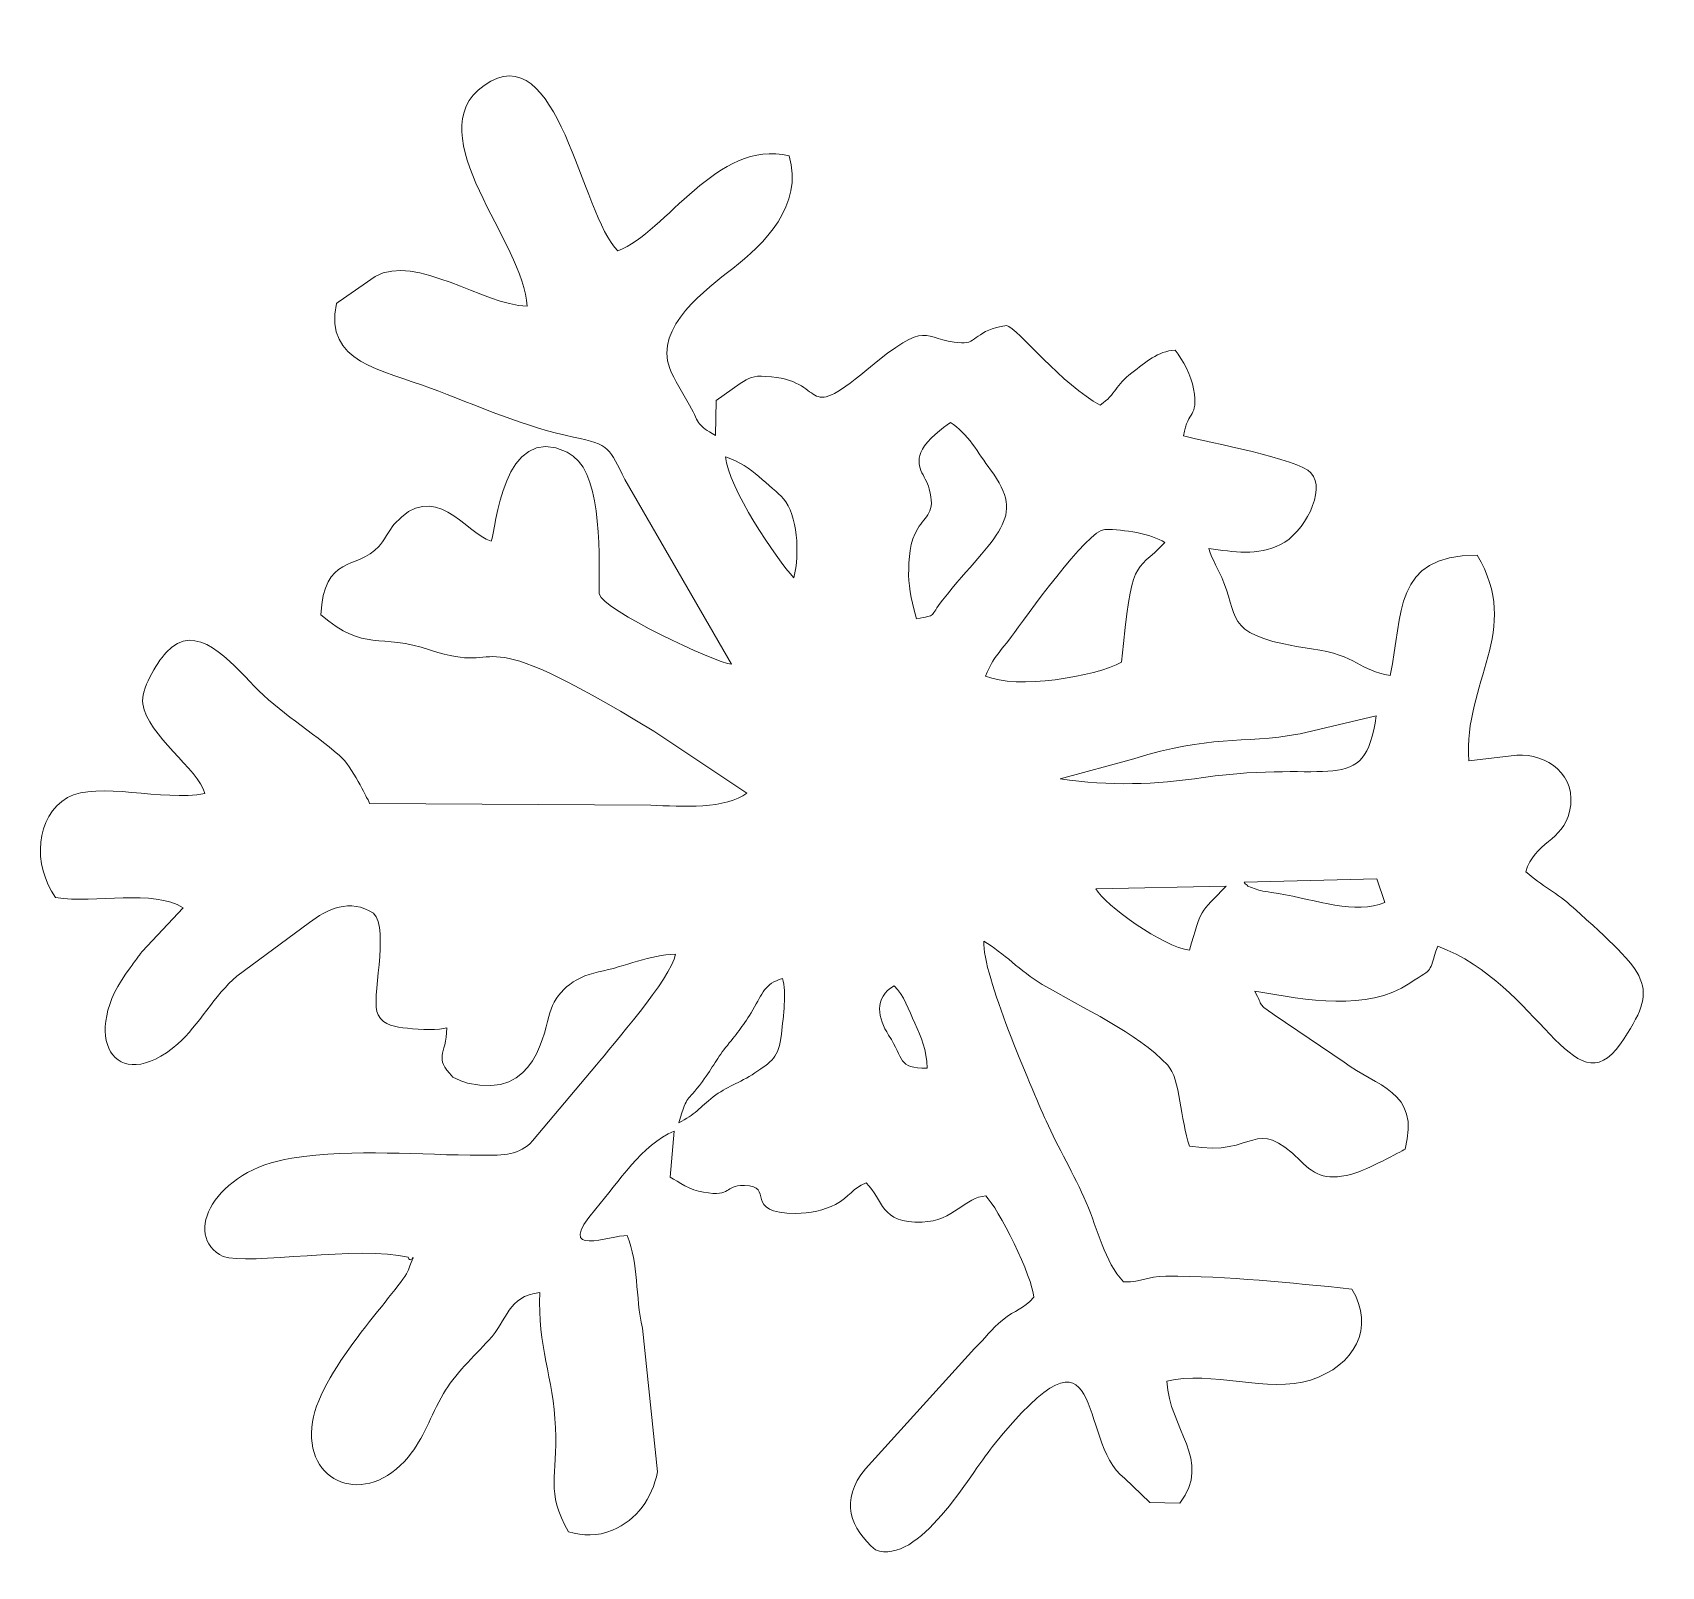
# Model space of a CAD drawing. Header units: millimetres. Extents: x -127 to 127, y -90 to 89.
# Drawn here: x -63.33 to -48.51, y -44.95 to -31 of the extents above; entities that cross this region are included whole.
import ezdxf

# ---------------------------------------------------------------- set-up
doc = ezdxf.new("R2010")
doc.units = ezdxf.units.MM
doc.header["$MEASUREMENT"] = 0
doc.layers.add('Layer 1', color=7, linetype='Continuous')

msp = doc.modelspace()

# ---------------------------------------------------------------- linework, layer by layer
at = {"layer": 'Layer 1', "color": 1, "lineweight": 9}
for points, knots in [([(-58.8311, -33.4869), (-59.2312, -33.4779), (-59.8354, -33.0081), (-60.214, -33.2156), (-60.214, -33.2156), (-60.214, -33.2156), (-60.5404, -33.4447), (-60.5404, -33.4447), (-60.5404, -33.4447), (-60.5459, -33.4485), (-60.5585, -33.4562), (-60.5659, -33.4639), (-60.5659, -33.4639), (-60.6796, -33.9986), (-60.149, -34.0667), (-59.7086, -34.2331), (-59.7086, -34.2331), (-59.3179, -34.3808), (-58.8106, -34.6004), (-58.4075, -34.678), (-58.4075, -34.678), (-58.0731, -34.7423), (-58.0827, -34.7884), (-57.9413, -35.0632), (-57.9413, -35.0632), (-57.9413, -35.0632), (-56.9699, -36.7453), (-56.9699, -36.7453), (-56.9699, -36.7453), (-57.1233, -36.7295), (-58.139, -36.255), (-58.1746, -36.1058), (-58.1746, -36.1058), (-58.1746, -35.6553), (-58.1521, -34.968), (-58.4648, -34.816), (-58.4648, -34.816), (-59.0547, -34.5293), (-59.1147, -35.5297), (-59.158, -35.6248), (-59.158, -35.6248), (-59.3971, -35.5466), (-59.6749, -35.0532), (-60.0421, -35.4739), (-60.0421, -35.4739), (-60.0815, -35.5191), (-60.1386, -35.6281), (-60.1806, -35.6747), (-60.1806, -35.6747), (-60.3767, -35.892), (-60.6822, -35.7424), (-60.7063, -36.2959), (-60.7063, -36.2959), (-60.3052, -36.6402), (-60.1776, -36.4573), (-59.7099, -36.6158), (-59.7099, -36.6158), (-58.9731, -36.8657), (-59.4272, -36.2891), (-57.679, -37.3545), (-57.679, -37.3545), (-57.679, -37.3545), (-56.8322, -37.9175), (-56.8322, -37.9175), (-56.8322, -37.9175), (-57.0143, -38.0634), (-57.4214, -38.0422), (-57.7063, -38.0265), (-57.7063, -38.0265), (-57.7063, -38.0265), (-60.2639, -38.0113), (-60.2639, -38.0113), (-60.2639, -38.0113), (-60.2718, -37.988), (-60.2817, -37.9633), (-60.2844, -37.9697), (-60.2844, -37.9697), (-60.2853, -37.9721), (-60.4202, -37.6749), (-60.5375, -37.5745), (-60.5375, -37.5745), (-60.7834, -37.3642), (-61.0984, -37.1676), (-61.3136, -36.9448), (-61.3136, -36.9448), (-61.5227, -36.7283), (-61.8474, -36.3338), (-62.115, -36.6383), (-62.115, -36.6383), (-62.2071, -36.7431), (-62.3464, -36.9741), (-62.3268, -37.1046), (-62.3268, -37.1046), (-62.2823, -37.3996), (-61.8239, -37.6938), (-61.7611, -37.9224), (-61.7611, -37.9224), (-62.1462, -37.9962), (-62.7381, -37.8062), (-63.0106, -37.9584), (-63.0106, -37.9584), (-63.3092, -38.1252), (-63.3297, -38.5721), (-63.1197, -38.8686), (-63.1197, -38.8686), (-62.756, -38.9246), (-62.2303, -38.7896), (-61.9607, -38.9608), (-61.9607, -38.9608), (-61.9607, -38.9608), (-62.3333, -39.3602), (-62.3333, -39.3602), (-62.3333, -39.3602), (-62.3768, -39.416), (-62.3696, -39.4078), (-62.4061, -39.4573), (-62.4061, -39.4573), (-62.4135, -39.4674), (-62.4341, -39.4974), (-62.4418, -39.5073), (-62.4418, -39.5073), (-62.9165, -40.1196), (-62.5857, -40.7002), (-62.0069, -40.1981), (-62.0069, -40.1981), (-61.8236, -40.039), (-61.6698, -39.7472), (-61.4705, -39.5848), (-61.4705, -39.5848), (-61.4705, -39.5848), (-60.8097, -39.0954), (-60.8097, -39.0954), (-60.8097, -39.0954), (-60.6606, -38.9758), (-60.4355, -38.8703), (-60.2279, -39.0112), (-60.2279, -39.0112), (-60.0769, -39.157), (-60.2591, -39.8043), (-60.1863, -39.9365), (-60.1863, -39.9365), (-60.1331, -40.033), (-60.0302, -40.0447), (-59.9191, -40.0568), (-59.9191, -40.0568), (-59.8005, -40.0698), (-59.6272, -40.0786), (-59.5608, -40.0528), (-59.5608, -40.0528), (-59.5671, -40.316), (-59.6849, -40.3096), (-59.5061, -40.5009), (-59.5061, -40.5009), (-59.5061, -40.5009), (-59.4401, -40.5322), (-59.4401, -40.5322), (-59.4401, -40.5322), (-59.4318, -40.535), (-59.4165, -40.5421), (-59.4062, -40.5452), (-59.4062, -40.5452), (-59.396, -40.5483), (-59.3831, -40.5527), (-59.3716, -40.5556), (-59.3716, -40.5556), (-58.7433, -40.7134), (-58.673, -40.0682), (-58.625, -39.9172), (-58.625, -39.9172), (-58.5672, -39.736), (-58.4195, -39.5933), (-58.1805, -39.5449), (-58.1805, -39.5449), (-57.9384, -39.4959), (-57.7093, -39.3877), (-57.4815, -39.3835), (-57.4815, -39.3835), (-57.5151, -39.6038), (-58.0674, -40.2182), (-58.1978, -40.3907), (-58.1978, -40.3907), (-58.1978, -40.3907), (-58.7816, -41.083), (-58.7816, -41.083), (-58.7816, -41.083), (-58.8991, -41.2137), (-59.0437, -41.2127), (-59.24, -41.2127), (-59.24, -41.2127), (-59.8214, -41.2127), (-60.3821, -41.1509), (-60.9716, -41.2397), (-60.9716, -41.2397), (-61.6775, -41.3461), (-61.9784, -41.9489), (-61.5956, -42.1329), (-61.5956, -42.1329), (-61.363, -42.2187), (-60.3538, -42.0287), (-59.9123, -42.1414), (-59.9123, -42.1414), (-59.8826, -42.2242), (-59.8285, -42.0305), (-59.9099, -42.2555), (-59.9099, -42.2555), (-59.9675, -42.4147), (-60.7072, -43.1512), (-60.7838, -43.639), (-60.7838, -43.639), (-60.8725, -44.2038), (-60.2938, -44.4232), (-59.9102, -43.957), (-59.9102, -43.957), (-59.7703, -43.787), (-59.7114, -43.5906), (-59.5916, -43.3816), (-59.5916, -43.3816), (-59.4962, -43.2152), (-59.3108, -43.0355), (-59.1805, -42.8976), (-59.1805, -42.8976), (-59.0019, -42.7084), (-59.013, -42.4985), (-58.7145, -42.4615), (-58.7145, -42.4615), (-58.7383, -42.9531), (-58.5923, -43.2267), (-58.5715, -43.693), (-58.5715, -43.693), (-58.5516, -44.1404), (-58.6679, -44.2663), (-58.4528, -44.6406), (-58.4528, -44.6406), (-58.321, -44.6756), (-58.1911, -44.6841), (-58.0549, -44.6244), (-58.0549, -44.6244), (-57.8301, -44.5257), (-57.6958, -44.3417), (-57.6439, -44.0944), (-57.6439, -44.0944), (-57.6439, -44.0944), (-57.7818, -42.7875), (-57.7818, -42.7875), (-57.7818, -42.7875), (-57.8463, -42.4957), (-57.8154, -42.1997), (-57.9198, -41.944), (-57.9198, -41.944), (-58.0635, -41.9363), (-58.6029, -42.1618), (-58.2063, -41.7001), (-58.2063, -41.7001), (-57.9948, -41.4539), (-57.7873, -41.1181), (-57.4918, -40.9936), (-57.4918, -40.9936), (-57.4918, -40.9936), (-57.5287, -41.4113), (-57.5287, -41.4113), (-57.5287, -41.4113), (-57.4505, -41.4583), (-57.3509, -41.53), (-57.226, -41.5497), (-57.226, -41.5497), (-56.9532, -41.5928), (-57.0519, -41.4878), (-56.8542, -41.4878), (-56.8542, -41.4878), (-56.5687, -41.4878), (-56.8788, -41.7418), (-56.3856, -41.7418), (-56.3856, -41.7418), (-56.2603, -41.7418), (-56.1244, -41.7128), (-56.0255, -41.6616), (-56.0255, -41.6616), (-55.8883, -41.5907), (-55.8762, -41.5108), (-55.7466, -41.4652), (-55.7466, -41.4652), (-55.5846, -41.6181), (-55.6212, -41.8365), (-55.2367, -41.8215), (-55.2367, -41.8215), (-54.9518, -41.8104), (-54.8384, -41.5916), (-54.6578, -41.5833), (-54.6578, -41.5833), (-54.5451, -41.6849), (-54.231, -42.3255), (-54.2203, -42.5049), (-54.2203, -42.5049), (-54.3226, -42.6212), (-54.3805, -42.6106), (-54.5067, -42.7144), (-54.5067, -42.7144), (-54.6029, -42.7934), (-54.6665, -42.8798), (-54.7608, -42.9717), (-54.7608, -42.9717), (-54.7608, -42.9717), (-55.7528, -44.0671), (-55.7528, -44.0671), (-55.7528, -44.0671), (-55.9916, -44.3545), (-55.8869, -44.6129), (-55.6613, -44.8028), (-55.6613, -44.8028), (-55.2676, -44.9541), (-54.8049, -44.1223), (-54.5951, -43.8618), (-54.5951, -43.8618), (-53.536, -42.5463), (-53.8387, -43.8155), (-53.3962, -44.1508), (-53.3962, -44.1508), (-53.3962, -44.1508), (-53.1641, -44.3718), (-53.1641, -44.3718), (-53.1641, -44.3718), (-53.1641, -44.3718), (-52.8921, -44.3782), (-52.8921, -44.3782), (-52.8921, -44.3782), (-52.5922, -43.9893), (-52.9922, -43.7003), (-53.0093, -43.2698), (-53.0093, -43.2698), (-52.616, -43.1657), (-52.0831, -43.3813), (-51.7034, -43.2586), (-51.7034, -43.2586), (-51.301, -43.1285), (-51.1144, -42.782), (-51.3268, -42.43), (-51.3268, -42.43), (-51.8989, -42.3726), (-52.4417, -42.3134), (-53.0198, -42.3134), (-53.0198, -42.3134), (-53.2016, -42.3134), (-53.2183, -42.3686), (-53.4034, -42.3653), (-53.4034, -42.3653), (-53.5788, -42.1808), (-53.6385, -41.8874), (-53.7428, -41.6438), (-53.7428, -41.6438), (-53.8538, -41.3847), (-54.0027, -41.1431), (-54.1088, -40.9008), (-54.1088, -40.9008), (-54.2505, -40.5771), (-54.6904, -39.5731), (-54.6753, -39.2657), (-54.6753, -39.2657), (-54.493, -39.371), (-54.348, -39.5368), (-54.1431, -39.6578), (-54.1431, -39.6578), (-53.7789, -39.8728), (-53.2808, -40.0974), (-53.0028, -40.3925), (-53.0028, -40.3925), (-52.8835, -40.5191), (-52.8897, -40.8916), (-52.8029, -41.1299), (-52.8029, -41.1299), (-52.1763, -41.2339), (-52.2338, -40.8314), (-51.7907, -41.2672), (-51.7907, -41.2672), (-51.6585, -41.3971), (-51.5484, -41.4527), (-51.2894, -41.3737), (-51.2894, -41.3737), (-51.2077, -41.3488), (-50.8803, -41.1816), (-50.8432, -41.1569), (-50.8432, -41.1569), (-50.6989, -40.6219), (-51.1116, -40.5896), (-51.3983, -40.3659), (-51.3983, -40.3659), (-51.3983, -40.3659), (-52.0324, -39.9343), (-52.0324, -39.9343), (-52.0324, -39.9343), (-52.1896, -39.8285), (-52.1306, -39.8671), (-52.2103, -39.7209), (-52.2103, -39.7209), (-51.7278, -39.7996), (-51.1974, -39.9081), (-50.8007, -39.6477), (-50.8007, -39.6477), (-50.5605, -39.49), (-50.6459, -39.5794), (-50.5447, -39.3106), (-50.5447, -39.3106), (-49.6162, -39.6561), (-49.3075, -40.807), (-48.8841, -40.1982), (-48.8841, -40.1982), (-48.5107, -39.6613), (-48.6317, -39.5777), (-49.3128, -38.9597), (-49.3128, -38.9597), (-49.4558, -38.83), (-49.6033, -38.7584), (-49.7448, -38.6333), (-49.7448, -38.6333), (-49.6691, -38.3658), (-49.4048, -38.3527), (-49.3455, -38.0841), (-49.3455, -38.0841), (-49.2722, -37.7519), (-49.5542, -37.5561), (-49.8247, -37.5719), (-49.8247, -37.5719), (-49.8247, -37.5719), (-50.2628, -37.6231), (-50.2628, -37.6231), (-50.2628, -37.6231), (-50.3152, -36.9066), (-49.7712, -36.4408), (-50.1882, -35.7518), (-50.1882, -35.7518), (-50.96, -35.7609), (-50.8597, -36.2832), (-50.9772, -36.8482), (-50.9772, -36.8482), (-51.2602, -36.8045), (-51.2723, -36.6648), (-51.6936, -36.6041), (-51.6936, -36.6041), (-52.4751, -36.4914), (-52.3572, -36.3522), (-52.4914, -36.004), (-52.4914, -36.004), (-52.5432, -35.8694), (-52.5949, -35.8062), (-52.6284, -35.692), (-52.6284, -35.692), (-52.3987, -35.7229), (-52.1863, -35.7602), (-51.9769, -35.657), (-51.9769, -35.657), (-51.7655, -35.5529), (-51.5541, -35.1639), (-51.6997, -35.0028), (-51.6997, -35.0028), (-51.8104, -34.8804), (-52.6312, -34.7246), (-52.8587, -34.6677), (-52.8587, -34.6677), (-52.8176, -34.4174), (-52.7229, -34.5181), (-52.7664, -34.238), (-52.7664, -34.238), (-52.7841, -34.1242), (-52.8667, -33.9738), (-52.9347, -33.8873), (-52.9347, -33.8873), (-53.0956, -33.896), (-53.1993, -33.9976), (-53.3282, -34.0932), (-53.3282, -34.0932), (-53.4798, -34.2057), (-53.47, -34.2862), (-53.6164, -34.3865), (-53.6164, -34.3865), (-53.9529, -34.2157), (-54.3715, -33.6834), (-54.4684, -33.6627), (-54.4684, -33.6627), (-54.7486, -33.7009), (-54.7383, -33.8315), (-54.8793, -33.8215), (-54.8793, -33.8215), (-55.2555, -33.7948), (-55.1567, -33.5823), (-55.7403, -34.0669), (-55.7403, -34.0669), (-56.351, -34.5741), (-56.0849, -34.1534), (-56.6582, -34.1255), (-56.6582, -34.1255), (-56.7776, -34.1196), (-56.8083, -34.135), (-56.8917, -34.1919), (-56.8917, -34.1919), (-56.8917, -34.1919), (-57.1098, -34.3456), (-57.1098, -34.3456), (-57.1098, -34.3456), (-57.1098, -34.3456), (-57.1173, -34.6635), (-57.1173, -34.6635), (-57.1173, -34.6635), (-57.2845, -34.5663), (-57.2541, -34.5722), (-57.3528, -34.3881), (-57.3528, -34.3881), (-57.415, -34.272), (-57.4912, -34.1601), (-57.5326, -34.0529), (-57.5326, -34.0529), (-57.6778, -33.6779), (-57.1961, -33.3285), (-56.9591, -33.1447), (-56.9591, -33.1447), (-56.681, -32.9289), (-56.3108, -32.5652), (-56.4468, -32.119), (-56.4468, -32.119), (-57.1067, -31.9633), (-57.5634, -32.8162), (-58.0045, -32.9841), (-58.0045, -32.9841), (-58.3394, -32.6594), (-58.5469, -30.9976), (-59.2224, -31.4788), (-59.2224, -31.4788), (-59.8422, -31.9202), (-58.8468, -32.9236), (-58.8311, -33.4869)], [0, 0, 0, 0, 0.0075188, 0.0075188, 0.0075188, 0.0075188, 0.0150376, 0.0150376, 0.0150376, 0.0150376, 0.0225564, 0.0225564, 0.0225564, 0.0225564, 0.0300752, 0.0300752, 0.0300752, 0.0300752, 0.037594, 0.037594, 0.037594, 0.037594, 0.0451128, 0.0451128, 0.0451128, 0.0451128, 0.0526316, 0.0526316, 0.0526316, 0.0526316, 0.0601504, 0.0601504, 0.0601504, 0.0601504, 0.0676692, 0.0676692, 0.0676692, 0.0676692, 0.075188, 0.075188, 0.075188, 0.075188, 0.0827068, 0.0827068, 0.0827068, 0.0827068, 0.0902256, 0.0902256, 0.0902256, 0.0902256, 0.0977444, 0.0977444, 0.0977444, 0.0977444, 0.1052632, 0.1052632, 0.1052632, 0.1052632, 0.112782, 0.112782, 0.112782, 0.112782, 0.1203008, 0.1203008, 0.1203008, 0.1203008, 0.1278195, 0.1278195, 0.1278195, 0.1278195, 0.1353383, 0.1353383, 0.1353383, 0.1353383, 0.1428571, 0.1428571, 0.1428571, 0.1428571, 0.1503759, 0.1503759, 0.1503759, 0.1503759, 0.1578947, 0.1578947, 0.1578947, 0.1578947, 0.1654135, 0.1654135, 0.1654135, 0.1654135, 0.1729323, 0.1729323, 0.1729323, 0.1729323, 0.1804511, 0.1804511, 0.1804511, 0.1804511, 0.1879699, 0.1879699, 0.1879699, 0.1879699, 0.1954887, 0.1954887, 0.1954887, 0.1954887, 0.2030075, 0.2030075, 0.2030075, 0.2030075, 0.2105263, 0.2105263, 0.2105263, 0.2105263, 0.2180451, 0.2180451, 0.2180451, 0.2180451, 0.2255639, 0.2255639, 0.2255639, 0.2255639, 0.2330827, 0.2330827, 0.2330827, 0.2330827, 0.2406015, 0.2406015, 0.2406015, 0.2406015, 0.2481203, 0.2481203, 0.2481203, 0.2481203, 0.2556391, 0.2556391, 0.2556391, 0.2556391, 0.2631579, 0.2631579, 0.2631579, 0.2631579, 0.2706767, 0.2706767, 0.2706767, 0.2706767, 0.2781955, 0.2781955, 0.2781955, 0.2781955, 0.2857143, 0.2857143, 0.2857143, 0.2857143, 0.2932331, 0.2932331, 0.2932331, 0.2932331, 0.3007519, 0.3007519, 0.3007519, 0.3007519, 0.3082707, 0.3082707, 0.3082707, 0.3082707, 0.3157895, 0.3157895, 0.3157895, 0.3157895, 0.3233083, 0.3233083, 0.3233083, 0.3233083, 0.3308271, 0.3308271, 0.3308271, 0.3308271, 0.3383459, 0.3383459, 0.3383459, 0.3383459, 0.3458647, 0.3458647, 0.3458647, 0.3458647, 0.3533835, 0.3533835, 0.3533835, 0.3533835, 0.3609023, 0.3609023, 0.3609023, 0.3609023, 0.3684211, 0.3684211, 0.3684211, 0.3684211, 0.3759398, 0.3759398, 0.3759398, 0.3759398, 0.3834586, 0.3834586, 0.3834586, 0.3834586, 0.3909774, 0.3909774, 0.3909774, 0.3909774, 0.3984962, 0.3984962, 0.3984962, 0.3984962, 0.406015, 0.406015, 0.406015, 0.406015, 0.4135338, 0.4135338, 0.4135338, 0.4135338, 0.4210526, 0.4210526, 0.4210526, 0.4210526, 0.4285714, 0.4285714, 0.4285714, 0.4285714, 0.4360902, 0.4360902, 0.4360902, 0.4360902, 0.443609, 0.443609, 0.443609, 0.443609, 0.4511278, 0.4511278, 0.4511278, 0.4511278, 0.4586466, 0.4586466, 0.4586466, 0.4586466, 0.4661654, 0.4661654, 0.4661654, 0.4661654, 0.4736842, 0.4736842, 0.4736842, 0.4736842, 0.481203, 0.481203, 0.481203, 0.481203, 0.4887218, 0.4887218, 0.4887218, 0.4887218, 0.4962406, 0.4962406, 0.4962406, 0.4962406, 0.5037594, 0.5037594, 0.5037594, 0.5037594, 0.5112782, 0.5112782, 0.5112782, 0.5112782, 0.518797, 0.518797, 0.518797, 0.518797, 0.5263158, 0.5263158, 0.5263158, 0.5263158, 0.5338346, 0.5338346, 0.5338346, 0.5338346, 0.5413534, 0.5413534, 0.5413534, 0.5413534, 0.5488722, 0.5488722, 0.5488722, 0.5488722, 0.556391, 0.556391, 0.556391, 0.556391, 0.5639098, 0.5639098, 0.5639098, 0.5639098, 0.5714286, 0.5714286, 0.5714286, 0.5714286, 0.5789474, 0.5789474, 0.5789474, 0.5789474, 0.5864662, 0.5864662, 0.5864662, 0.5864662, 0.593985, 0.593985, 0.593985, 0.593985, 0.6015038, 0.6015038, 0.6015038, 0.6015038, 0.6090226, 0.6090226, 0.6090226, 0.6090226, 0.6165414, 0.6165414, 0.6165414, 0.6165414, 0.6240602, 0.6240602, 0.6240602, 0.6240602, 0.6315789, 0.6315789, 0.6315789, 0.6315789, 0.6390977, 0.6390977, 0.6390977, 0.6390977, 0.6466165, 0.6466165, 0.6466165, 0.6466165, 0.6541353, 0.6541353, 0.6541353, 0.6541353, 0.6616541, 0.6616541, 0.6616541, 0.6616541, 0.6691729, 0.6691729, 0.6691729, 0.6691729, 0.6766917, 0.6766917, 0.6766917, 0.6766917, 0.6842105, 0.6842105, 0.6842105, 0.6842105, 0.6917293, 0.6917293, 0.6917293, 0.6917293, 0.6992481, 0.6992481, 0.6992481, 0.6992481, 0.7067669, 0.7067669, 0.7067669, 0.7067669, 0.7142857, 0.7142857, 0.7142857, 0.7142857, 0.7218045, 0.7218045, 0.7218045, 0.7218045, 0.7293233, 0.7293233, 0.7293233, 0.7293233, 0.7368421, 0.7368421, 0.7368421, 0.7368421, 0.7443609, 0.7443609, 0.7443609, 0.7443609, 0.7518797, 0.7518797, 0.7518797, 0.7518797, 0.7593985, 0.7593985, 0.7593985, 0.7593985, 0.7669173, 0.7669173, 0.7669173, 0.7669173, 0.7744361, 0.7744361, 0.7744361, 0.7744361, 0.7819549, 0.7819549, 0.7819549, 0.7819549, 0.7894737, 0.7894737, 0.7894737, 0.7894737, 0.7969925, 0.7969925, 0.7969925, 0.7969925, 0.8045113, 0.8045113, 0.8045113, 0.8045113, 0.8120301, 0.8120301, 0.8120301, 0.8120301, 0.8195489, 0.8195489, 0.8195489, 0.8195489, 0.8270677, 0.8270677, 0.8270677, 0.8270677, 0.8345865, 0.8345865, 0.8345865, 0.8345865, 0.8421053, 0.8421053, 0.8421053, 0.8421053, 0.8496241, 0.8496241, 0.8496241, 0.8496241, 0.8571429, 0.8571429, 0.8571429, 0.8571429, 0.8646617, 0.8646617, 0.8646617, 0.8646617, 0.8721805, 0.8721805, 0.8721805, 0.8721805, 0.8796992, 0.8796992, 0.8796992, 0.8796992, 0.887218, 0.887218, 0.887218, 0.887218, 0.8947368, 0.8947368, 0.8947368, 0.8947368, 0.9022556, 0.9022556, 0.9022556, 0.9022556, 0.9097744, 0.9097744, 0.9097744, 0.9097744, 0.9172932, 0.9172932, 0.9172932, 0.9172932, 0.924812, 0.924812, 0.924812, 0.924812, 0.9323308, 0.9323308, 0.9323308, 0.9323308, 0.9398496, 0.9398496, 0.9398496, 0.9398496, 0.9473684, 0.9473684, 0.9473684, 0.9473684, 0.9548872, 0.9548872, 0.9548872, 0.9548872, 0.962406, 0.962406, 0.962406, 0.962406, 0.9699248, 0.9699248, 0.9699248, 0.9699248, 0.9774436, 0.9774436, 0.9774436, 0.9774436, 0.9849624, 0.9849624, 0.9849624, 0.9849624, 1, 1, 1, 1]), ([(-55.2344, -34.788), (-55.1943, -34.711), (-55.0476, -34.5901), (-54.9797, -34.5456), (-54.9797, -34.5456), (-54.8209, -34.6421), (-54.7249, -34.8277), (-54.6149, -34.9753), (-54.6149, -34.9753), (-54.2794, -35.4253), (-54.562, -35.5505), (-55.0516, -36.1622), (-55.0516, -36.1622), (-55.1745, -36.3157), (-55.0945, -36.2974), (-55.2874, -36.3305), (-55.2874, -36.3305), (-55.3206, -36.2212), (-55.3595, -36.0572), (-55.3595, -35.9354), (-55.3595, -35.9354), (-55.3595, -35.7832), (-55.3501, -35.6291), (-55.2767, -35.5103), (-55.2767, -35.5103), (-55.205, -35.3942), (-55.1119, -35.3672), (-55.1717, -35.1483), (-55.1717, -35.1483), (-55.2057, -35.0236), (-55.3183, -34.9493), (-55.2344, -34.788)], [0, 0, 0, 0, 0.1111111, 0.1111111, 0.1111111, 0.1111111, 0.2222222, 0.2222222, 0.2222222, 0.2222222, 0.3333333, 0.3333333, 0.3333333, 0.3333333, 0.4444444, 0.4444444, 0.4444444, 0.4444444, 0.5555556, 0.5555556, 0.5555556, 0.5555556, 0.6666667, 0.6666667, 0.6666667, 0.6666667, 0.7777778, 0.7777778, 0.7777778, 0.7777778, 1, 1, 1, 1]), ([(-55.3595, -35.9354), (-55.3595, -36.0572), (-55.3206, -36.2212), (-55.2874, -36.3305), (-55.2874, -36.3305), (-55.0945, -36.2974), (-55.1745, -36.3157), (-55.0516, -36.1622), (-55.0516, -36.1622), (-54.562, -35.5505), (-54.2794, -35.4253), (-54.6149, -34.9753), (-54.6149, -34.9753), (-54.7249, -34.8277), (-54.8209, -34.6421), (-54.9797, -34.5456), (-54.9797, -34.5456), (-55.0476, -34.5901), (-55.1943, -34.711), (-55.2344, -34.788), (-55.2344, -34.788), (-55.3183, -34.9493), (-55.2057, -35.0236), (-55.1717, -35.1483), (-55.1717, -35.1483), (-55.1119, -35.3672), (-55.205, -35.3942), (-55.2767, -35.5103), (-55.2767, -35.5103), (-55.3501, -35.6291), (-55.3595, -35.7832), (-55.3595, -35.9354)], [0, 0, 0, 0, 0.1111111, 0.1111111, 0.1111111, 0.1111111, 0.2222222, 0.2222222, 0.2222222, 0.2222222, 0.3333333, 0.3333333, 0.3333333, 0.3333333, 0.4444444, 0.4444444, 0.4444444, 0.4444444, 0.5555556, 0.5555556, 0.5555556, 0.5555556, 0.6666667, 0.6666667, 0.6666667, 0.6666667, 0.7777778, 0.7777778, 0.7777778, 0.7777778, 1, 1, 1, 1]), ([(-56.4986, -35.2387), (-56.3709, -35.3868), (-56.3475, -35.7337), (-56.4039, -35.958), (-56.4039, -35.958), (-56.5628, -35.7894), (-57.0059, -35.1287), (-57.0248, -34.8591), (-57.0248, -34.8591), (-56.8951, -34.905), (-56.8052, -34.9626), (-56.7229, -35.0367), (-56.7229, -35.0367), (-56.641, -35.1103), (-56.5459, -35.1838), (-56.4986, -35.2387)], [0, 0, 0, 0, 0.2, 0.2, 0.2, 0.2, 0.4, 0.4, 0.4, 0.4, 0.6, 0.6, 0.6, 0.6, 1, 1, 1, 1]), ([(-56.4039, -35.958), (-56.3475, -35.7337), (-56.3709, -35.3868), (-56.4986, -35.2387), (-56.4986, -35.2387), (-56.5459, -35.1838), (-56.641, -35.1103), (-56.7229, -35.0367), (-56.7229, -35.0367), (-56.8052, -34.9626), (-56.8951, -34.905), (-57.0248, -34.8591), (-57.0248, -34.8591), (-57.0059, -35.1287), (-56.5628, -35.7894), (-56.4039, -35.958)], [0, 0, 0, 0, 0.2, 0.2, 0.2, 0.2, 0.4, 0.4, 0.4, 0.4, 0.6, 0.6, 0.6, 0.6, 1, 1, 1, 1]), ([(-54.6605, -36.8522), (-54.57, -36.6529), (-54.5642, -36.6816), (-54.4234, -36.4923), (-54.4234, -36.4923), (-54.3048, -36.3329), (-53.7299, -35.5187), (-53.5738, -35.5187), (-53.5738, -35.5187), (-53.3996, -35.5187), (-53.1541, -35.5572), (-53.0286, -35.6371), (-53.0286, -35.6371), (-53.3151, -35.939), (-53.3235, -35.7442), (-53.4217, -36.7272), (-53.4217, -36.7272), (-53.666, -36.8583), (-54.379, -36.9786), (-54.6605, -36.8522)], [0, 0, 0, 0, 0.1666667, 0.1666667, 0.1666667, 0.1666667, 0.3333333, 0.3333333, 0.3333333, 0.3333333, 0.5, 0.5, 0.5, 0.5, 0.6666667, 0.6666667, 0.6666667, 0.6666667, 1, 1, 1, 1]), ([(-54.6605, -36.8522), (-54.379, -36.9786), (-53.666, -36.8583), (-53.4217, -36.7272), (-53.4217, -36.7272), (-53.3235, -35.7442), (-53.3151, -35.939), (-53.0286, -35.6371), (-53.0286, -35.6371), (-53.1541, -35.5572), (-53.3996, -35.5187), (-53.5738, -35.5187), (-53.5738, -35.5187), (-53.7299, -35.5187), (-54.3048, -36.3329), (-54.4234, -36.4923), (-54.4234, -36.4923), (-54.5642, -36.6816), (-54.57, -36.6529), (-54.6605, -36.8522)], [0, 0, 0, 0, 0.1666667, 0.1666667, 0.1666667, 0.1666667, 0.3333333, 0.3333333, 0.3333333, 0.3333333, 0.5, 0.5, 0.5, 0.5, 0.6666667, 0.6666667, 0.6666667, 0.6666667, 1, 1, 1, 1]), ([(-53.3095, -37.6048), (-52.6139, -37.3848), (-52.3462, -37.4743), (-51.7961, -37.3792), (-51.7961, -37.3792), (-51.7961, -37.3792), (-51.1048, -37.2142), (-51.1048, -37.2142), (-51.1048, -37.2142), (-51.2143, -37.97), (-51.5228, -37.6057), (-52.6762, -37.7762), (-52.6762, -37.7762), (-53.1198, -37.8417), (-53.524, -37.8543), (-53.9809, -37.789), (-53.9809, -37.789), (-53.9809, -37.789), (-53.3095, -37.6048), (-53.3095, -37.6048)], [0, 0, 0, 0, 0.1666667, 0.1666667, 0.1666667, 0.1666667, 0.3333333, 0.3333333, 0.3333333, 0.3333333, 0.5, 0.5, 0.5, 0.5, 0.6666667, 0.6666667, 0.6666667, 0.6666667, 1, 1, 1, 1]), ([(-53.9809, -37.789), (-53.524, -37.8543), (-53.1198, -37.8417), (-52.6762, -37.7762), (-52.6762, -37.7762), (-51.5228, -37.6057), (-51.2143, -37.97), (-51.1048, -37.2142), (-51.1048, -37.2142), (-51.1048, -37.2142), (-51.7961, -37.3792), (-51.7961, -37.3792), (-51.7961, -37.3792), (-52.3462, -37.4743), (-52.6139, -37.3848), (-53.3095, -37.6048), (-53.3095, -37.6048), (-53.3095, -37.6048), (-53.9809, -37.789), (-53.9809, -37.789)], [0, 0, 0, 0, 0.1666667, 0.1666667, 0.1666667, 0.1666667, 0.3333333, 0.3333333, 0.3333333, 0.3333333, 0.5, 0.5, 0.5, 0.5, 0.6666667, 0.6666667, 0.6666667, 0.6666667, 1, 1, 1, 1]), ([(-52.4706, -38.7645), (-52.7153, -39.0159), (-52.6977, -38.9659), (-52.8029, -39.3482), (-52.8029, -39.3482), (-53.0412, -39.3193), (-53.5778, -38.9342), (-53.6553, -38.79), (-53.6553, -38.79), (-53.6553, -38.79), (-52.4706, -38.7645), (-52.4706, -38.7645)], [0, 0, 0, 0, 0.25, 0.25, 0.25, 0.25, 0.5, 0.5, 0.5, 0.5, 1, 1, 1, 1]), ([(-53.6553, -38.79), (-53.5778, -38.9342), (-53.0412, -39.3193), (-52.8029, -39.3482), (-52.8029, -39.3482), (-52.6977, -38.9659), (-52.7153, -39.0159), (-52.4706, -38.7645), (-52.4706, -38.7645), (-52.4706, -38.7645), (-53.6553, -38.79), (-53.6553, -38.79)], [0, 0, 0, 0, 0.25, 0.25, 0.25, 0.25, 0.5, 0.5, 0.5, 0.5, 1, 1, 1, 1]), ([(-52.274, -38.7638), (-52.2798, -38.7497), (-52.2952, -38.7528), (-52.3058, -38.7291), (-52.3058, -38.7291), (-52.3058, -38.7291), (-51.0997, -38.6962), (-51.0997, -38.6962), (-51.0997, -38.6962), (-51.0997, -38.6962), (-51.0264, -38.9132), (-51.0264, -38.9132), (-51.0264, -38.9132), (-51.2937, -39.0261), (-51.6469, -38.8898), (-51.9955, -38.8309), (-51.9955, -38.8309), (-52.0411, -38.8232), (-52.1357, -38.8114), (-52.1743, -38.8016), (-52.1743, -38.8016), (-52.1743, -38.8016), (-52.274, -38.7638), (-52.274, -38.7638)], [0, 0, 0, 0, 0.1428571, 0.1428571, 0.1428571, 0.1428571, 0.2857143, 0.2857143, 0.2857143, 0.2857143, 0.4285714, 0.4285714, 0.4285714, 0.4285714, 0.5714286, 0.5714286, 0.5714286, 0.5714286, 0.7142857, 0.7142857, 0.7142857, 0.7142857, 1, 1, 1, 1]), ([(-52.3058, -38.7291), (-52.2952, -38.7528), (-52.2798, -38.7497), (-52.274, -38.7638), (-52.274, -38.7638), (-52.274, -38.7638), (-52.1743, -38.8016), (-52.1743, -38.8016), (-52.1743, -38.8016), (-52.1357, -38.8114), (-52.0411, -38.8232), (-51.9955, -38.8309), (-51.9955, -38.8309), (-51.6469, -38.8898), (-51.2937, -39.0261), (-51.0264, -38.9132), (-51.0264, -38.9132), (-51.0264, -38.9132), (-51.0997, -38.6962), (-51.0997, -38.6962), (-51.0997, -38.6962), (-51.0997, -38.6962), (-52.3058, -38.7291), (-52.3058, -38.7291)], [0, 0, 0, 0, 0.1428571, 0.1428571, 0.1428571, 0.1428571, 0.2857143, 0.2857143, 0.2857143, 0.2857143, 0.4285714, 0.4285714, 0.4285714, 0.4285714, 0.5714286, 0.5714286, 0.5714286, 0.5714286, 0.7142857, 0.7142857, 0.7142857, 0.7142857, 1, 1, 1, 1]), ([(-57.4498, -40.9164), (-57.3615, -40.6314), (-57.3913, -40.7547), (-57.2355, -40.541), (-57.2355, -40.541), (-57.1398, -40.4096), (-57.0989, -40.3244), (-57.0085, -40.2129), (-57.0085, -40.2129), (-56.9117, -40.0935), (-56.8631, -40.0338), (-56.7768, -39.8894), (-56.7768, -39.8894), (-56.6863, -39.738), (-56.672, -39.6539), (-56.5076, -39.6041), (-56.5076, -39.6041), (-56.4684, -39.737), (-56.498, -39.9371), (-56.5168, -40.1111), (-56.5168, -40.1111), (-56.5402, -40.3266), (-56.6067, -40.3614), (-56.7578, -40.4629), (-56.7578, -40.4629), (-56.9014, -40.5593), (-57.0161, -40.5869), (-57.1364, -40.6816), (-57.1364, -40.6816), (-57.2575, -40.777), (-57.3067, -40.846), (-57.4498, -40.9164)], [0, 0, 0, 0, 0.1111111, 0.1111111, 0.1111111, 0.1111111, 0.2222222, 0.2222222, 0.2222222, 0.2222222, 0.3333333, 0.3333333, 0.3333333, 0.3333333, 0.4444444, 0.4444444, 0.4444444, 0.4444444, 0.5555556, 0.5555556, 0.5555556, 0.5555556, 0.6666667, 0.6666667, 0.6666667, 0.6666667, 0.7777778, 0.7777778, 0.7777778, 0.7777778, 1, 1, 1, 1]), ([(-57.4498, -40.9164), (-57.3067, -40.846), (-57.2575, -40.777), (-57.1364, -40.6816), (-57.1364, -40.6816), (-57.0161, -40.5869), (-56.9014, -40.5593), (-56.7578, -40.4629), (-56.7578, -40.4629), (-56.6067, -40.3614), (-56.5402, -40.3266), (-56.5168, -40.1111), (-56.5168, -40.1111), (-56.498, -39.9371), (-56.4684, -39.737), (-56.5076, -39.6041), (-56.5076, -39.6041), (-56.672, -39.6539), (-56.6863, -39.738), (-56.7768, -39.8894), (-56.7768, -39.8894), (-56.8631, -40.0338), (-56.9117, -40.0935), (-57.0085, -40.2129), (-57.0085, -40.2129), (-57.0989, -40.3244), (-57.1398, -40.4096), (-57.2355, -40.541), (-57.2355, -40.541), (-57.3913, -40.7547), (-57.3615, -40.6314), (-57.4498, -40.9164)], [0, 0, 0, 0, 0.1111111, 0.1111111, 0.1111111, 0.1111111, 0.2222222, 0.2222222, 0.2222222, 0.2222222, 0.3333333, 0.3333333, 0.3333333, 0.3333333, 0.4444444, 0.4444444, 0.4444444, 0.4444444, 0.5555556, 0.5555556, 0.5555556, 0.5555556, 0.6666667, 0.6666667, 0.6666667, 0.6666667, 0.7777778, 0.7777778, 0.7777778, 0.7777778, 1, 1, 1, 1]), ([(-55.5412, -40.119), (-55.6382, -39.9727), (-55.6799, -39.7768), (-55.4909, -39.6717), (-55.4909, -39.6717), (-55.4035, -39.7501), (-55.3565, -39.8957), (-55.3039, -40.0115), (-55.3039, -40.0115), (-55.2422, -40.1474), (-55.1963, -40.2452), (-55.1906, -40.4218), (-55.1906, -40.4218), (-55.4666, -40.4218), (-55.3959, -40.3381), (-55.5412, -40.119)], [0, 0, 0, 0, 0.2, 0.2, 0.2, 0.2, 0.4, 0.4, 0.4, 0.4, 0.6, 0.6, 0.6, 0.6, 1, 1, 1, 1]), ([(-55.1906, -40.4218), (-55.1963, -40.2452), (-55.2422, -40.1474), (-55.3039, -40.0115), (-55.3039, -40.0115), (-55.3565, -39.8957), (-55.4035, -39.7501), (-55.4909, -39.6717), (-55.4909, -39.6717), (-55.6799, -39.7768), (-55.6382, -39.9727), (-55.5412, -40.119), (-55.5412, -40.119), (-55.3959, -40.3381), (-55.4666, -40.4218), (-55.1906, -40.4218)], [0, 0, 0, 0, 0.2, 0.2, 0.2, 0.2, 0.4, 0.4, 0.4, 0.4, 0.6, 0.6, 0.6, 0.6, 1, 1, 1, 1])]:
    msp.add_open_spline(points, degree=3, knots=knots, dxfattribs=at)

doc.saveas('drawing.dxf')
